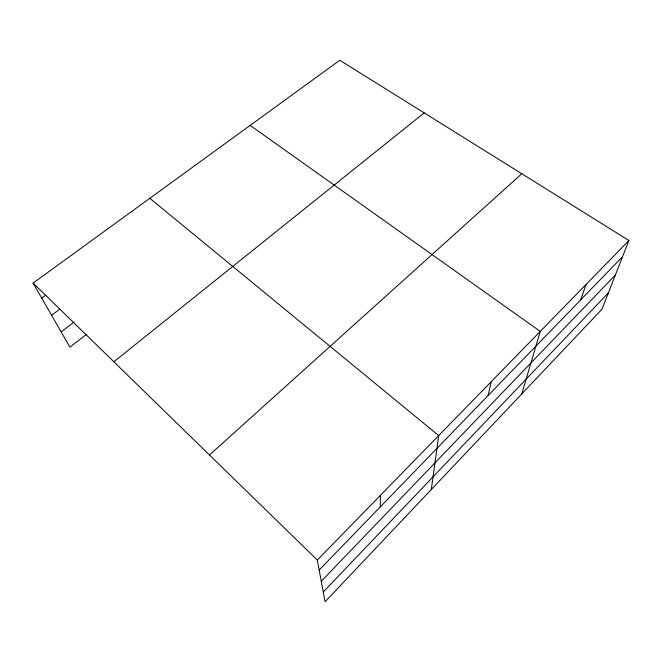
<?xml version="1.0" encoding="UTF-8"?>
<svg xmlns="http://www.w3.org/2000/svg" width="662" height="662" viewBox="0 0 662 662"><rect width="100%" height="100%" fill="white"/><g stroke="black" fill="none" stroke-linecap="round" stroke-linejoin="round"><path stroke-width="0.99" d="M380.286 506.91L380.377 495.391M431.293 489.541L438.699 435.571L149.802 198.302M488.109 395.537L491.262 381.66M521.764 393.956L540.258 331.414L250.145 125.399M580.624 299.969L586.036 284.461M628.9 240.496L601.957 309.228L325.092 601.741L317.321 560.06L33.1 283.096L339.796 60.259L628.9 240.496L317.321 560.06M323.279 592.01L608.37 292.877M321.277 581.261L615.37 275.028M319.183 570.032L622.578 256.633M209.498 454.993L521.813 173.734M113.856 361.791L424.201 112.879M86.192 334.542L69.915 347.161L33.1 283.096M61.152 331.919L74.202 321.955M51.595 315.278L59.779 309.129M41.739 298.132L45.86 295.087"/></g></svg>
